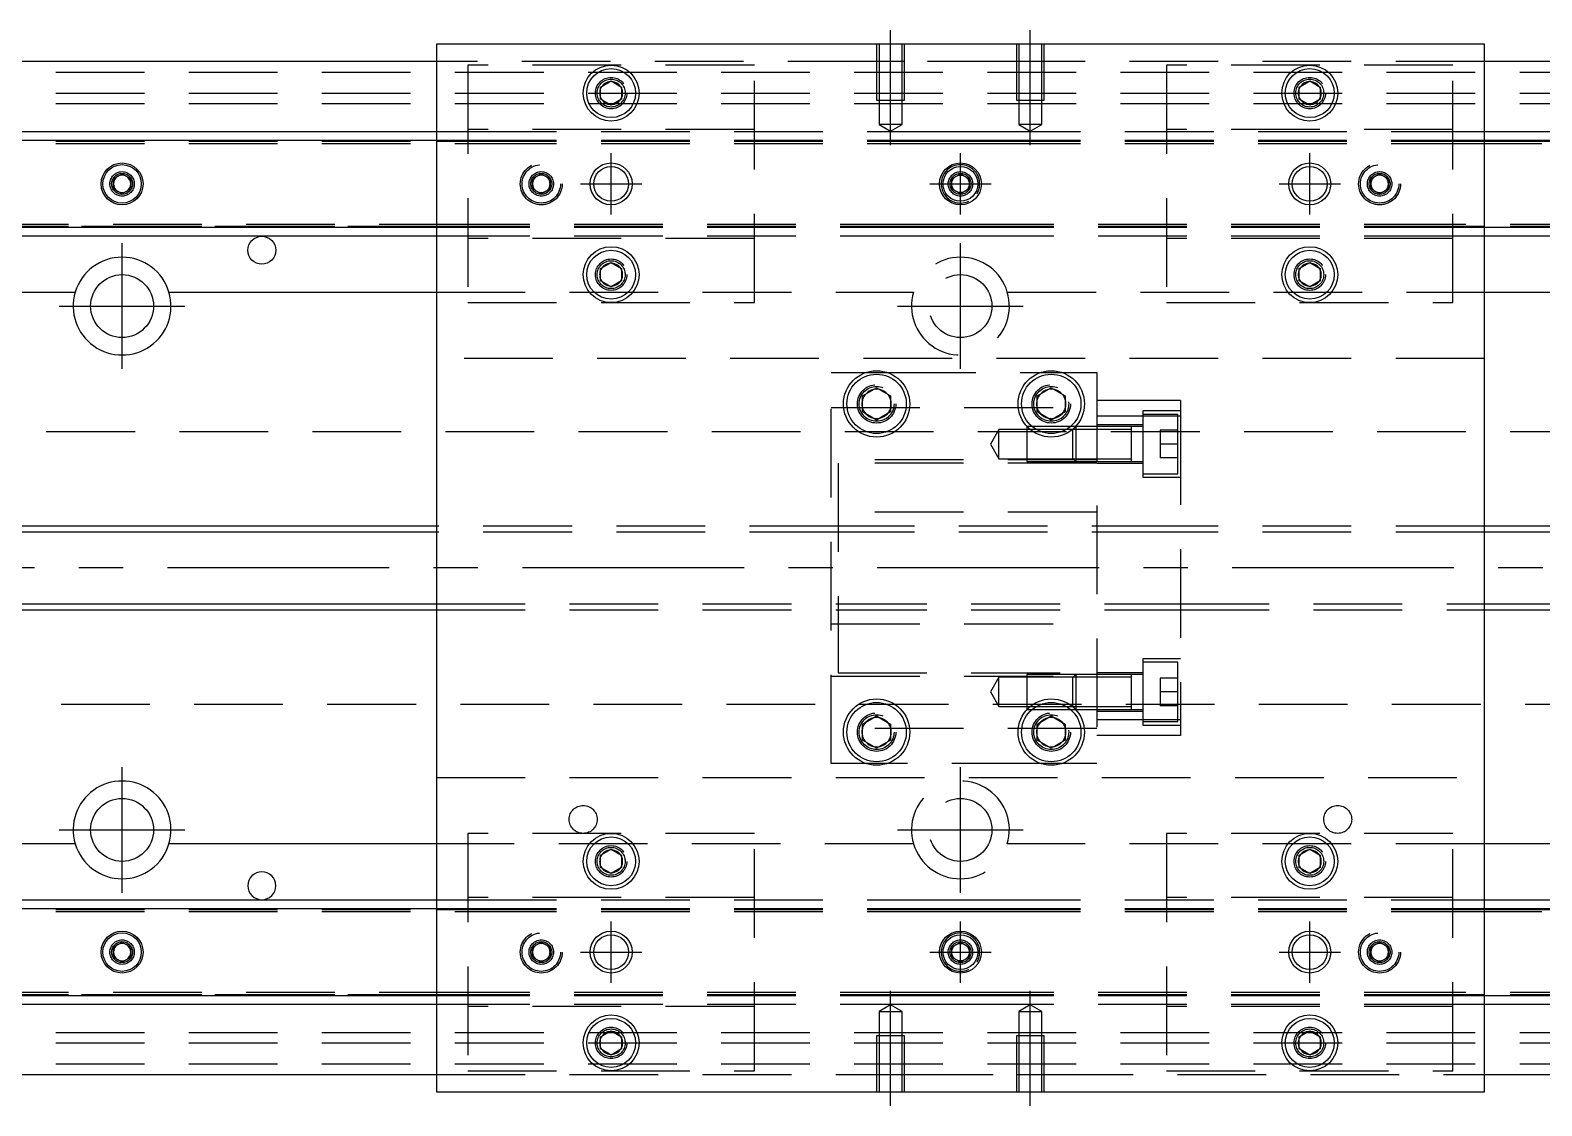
# Model space of a CAD drawing. Extents: x -12 to 809, y -257 to 77.
# Drawn here: x 186.8 to 403.2, y -77 to 77 of the extents above; entities that cross this region are included whole.
import ezdxf

# ---------------------------------------------------------------- set-up
doc = ezdxf.new("R2010")
doc.units = 0
doc.linetypes.add('CENTER', pattern=[50.8, 31.75, -6.35, 6.35, -6.35])
doc.linetypes.add('DASHED', pattern=[19.05, 12.7, -6.35])
doc.layers.get('0').update_dxf_attribs({"linetype": 'CONTINUOUS'})
doc.layers.add('CENTER', color=1, linetype='CENTER')

msp = doc.modelspace()

# ---------------------------------------------------------------- linework, layer by layer
at = {"color": 7, "linetype": 'CONTINUOUS'}
for p, q in [((395, 75), (245, 75)), ((245, 75), (245, -75)), ((395, -75), (395, 75)), ((245, 72.5), (0, 72.5)), ((640, 72.5), (395, 72.5)), ((268.5, 68.87), (270, 69.73)), ((270, 69.73), (271.5, 68.87)), ((368.5, 68.87), (370, 69.73)), ((370, 69.73), (371.5, 68.87)), ((268.5, 67.13), (268.5, 68.87)), ((270, 66.27), (268.5, 67.13)), ((271.5, 67.13), (270, 66.27)), ((271.5, 68.87), (271.5, 67.13)), ((368.5, 67.13), (368.5, 68.87)), ((370, 66.27), (368.5, 67.13)), ((371.5, 67.13), (370, 66.27)), ((371.5, 68.87), (371.5, 67.13)), ((0, 62.5), (245, 62.5)), ((0, 61.25), (245, 61.25)), ((395, 62.5), (640, 62.5)), ((395, 61.25), (640, 61.25)), ((198.75, 55.72), (200, 56.44)), ((200, 56.44), (201.25, 55.72)), ((198.75, 54.28), (198.75, 55.72)), ((200, 53.56), (198.75, 54.28)), ((201.25, 54.28), (200, 53.56)), ((201.25, 55.72), (201.25, 54.28)), ((245, 48.75), (0, 48.75)), ((640, 48.75), (395, 48.75)), ((245, 47.5), (0, 47.5)), ((640, 47.5), (395, 47.5)), ((268.5, 42.87), (270, 43.73)), ((270, 43.73), (271.5, 42.87)), ((368.5, 42.87), (370, 43.73)), ((370, 43.73), (371.5, 42.87)), ((268.5, 41.13), (268.5, 42.87)), ((270, 40.27), (268.5, 41.13)), ((271.5, 41.13), (270, 40.27)), ((271.5, 42.87), (271.5, 41.13)), ((368.5, 41.13), (368.5, 42.87)), ((370, 40.27), (368.5, 41.13)), ((371.5, 41.13), (370, 40.27)), ((371.5, 42.87), (371.5, 41.13)), ((86.71, 39.5), (193.29, 39.5)), ((206.71, 39.5), (245, 39.5)), ((395, 39.5), (433.29, 39.5)), ((306, 24.65), (308, 25.81)), ((306, 22.35), (306, 24.65)), ((308, 25.81), (310, 24.65)), ((310, 24.65), (310, 22.35)), ((331, 24.65), (333, 25.81)), ((331, 22.35), (331, 24.65)), ((333, 25.81), (335, 24.65)), ((335, 24.65), (335, 22.35)), ((308, 21.19), (306, 22.35)), ((310, 22.35), (308, 21.19)), ((333, 21.19), (331, 22.35)), ((335, 22.35), (333, 21.19)), ((344.5, 15.25), (344.5, 15.25)), ((245, 6), (60.5, 6)), ((590, 6), (395, 6)), ((60.5, -6), (245, -6)), ((395, -6), (590, -6)), ((344.5, -15.65), (344.5, -15.25)), ((306, -22.35), (308, -21.19)), ((308, -21.19), (310, -22.35)), ((331, -22.35), (333, -21.19)), ((333, -21.19), (335, -22.35)), ((344.5, -20.25), (344.5, -19.85)), ((306, -24.65), (306, -22.35)), ((310, -22.35), (310, -24.65)), ((331, -24.65), (331, -22.35)), ((335, -22.35), (335, -24.65)), ((308, -25.81), (306, -24.65)), ((310, -24.65), (308, -25.81)), ((333, -25.81), (331, -24.65)), ((335, -24.65), (333, -25.81)), ((193.29, -39.5), (86.71, -39.5)), ((245, -39.5), (206.71, -39.5)), ((268.5, -41.13), (270, -40.27)), ((270, -40.27), (271.5, -41.13)), ((368.5, -41.13), (370, -40.27)), ((370, -40.27), (371.5, -41.13)), ((433.29, -39.5), (395, -39.5)), ((268.5, -42.87), (268.5, -41.13)), ((270, -43.73), (268.5, -42.87)), ((271.5, -42.87), (270, -43.73)), ((271.5, -41.13), (271.5, -42.87)), ((368.5, -42.87), (368.5, -41.13)), ((370, -43.73), (368.5, -42.87)), ((371.5, -42.87), (370, -43.73)), ((371.5, -41.13), (371.5, -42.87)), ((0, -47.5), (245, -47.5)), ((395, -47.5), (640, -47.5)), ((0, -48.75), (245, -48.75)), ((395, -48.75), (640, -48.75)), ((198.75, -54.28), (200, -53.56)), ((200, -53.56), (201.25, -54.28)), ((198.75, -55.72), (198.75, -54.28)), ((200, -56.44), (198.75, -55.72)), ((201.25, -55.72), (200, -56.44)), ((201.25, -54.28), (201.25, -55.72)), ((245, -61.25), (0, -61.25)), ((245, -62.5), (0, -62.5)), ((640, -61.25), (395, -61.25)), ((640, -62.5), (395, -62.5)), ((268.5, -67.13), (270, -66.27)), ((270, -66.27), (271.5, -67.13)), ((368.5, -67.13), (370, -66.27)), ((370, -66.27), (371.5, -67.13)), ((268.5, -68.87), (268.5, -67.13)), ((270, -69.73), (268.5, -68.87)), ((271.5, -68.87), (270, -69.73)), ((271.5, -67.13), (271.5, -68.87)), ((368.5, -68.87), (368.5, -67.13)), ((370, -69.73), (368.5, -68.87)), ((371.5, -68.87), (370, -69.73)), ((371.5, -67.13), (371.5, -68.87)), ((0, -72.5), (245, -72.5)), ((395, -72.5), (640, -72.5)), ((245, -75), (395, -75))]:
    msp.add_line(p, q, dxfattribs=at)
at = {"color": 3, "linetype": 'DASHED'}
for p, q in [((308, 75), (308, 67)), ((308.35, 75), (308.35, 67)), ((311.65, 67), (311.65, 75)), ((312, 67), (312, 75)), ((328, 75), (328, 67)), ((328.35, 75), (328.35, 67)), ((331.65, 67), (331.65, 75)), ((332, 67), (332, 75)), ((308, 72.5), (245, 72.5)), ((290.5, 72), (249.5, 72)), ((249.5, 72), (249.5, 38)), ((290.5, 38), (290.5, 72)), ((312, 72.5), (308, 72.5)), ((328, 72.5), (312, 72.5)), ((332, 72.5), (328, 72.5)), ((395, 72.5), (332, 72.5)), ((390.5, 72), (349.5, 72)), ((349.5, 72), (349.5, 38)), ((390.5, 38), (390.5, 72)), ((0, 71), (640, 71)), ((0, 68), (640, 68)), ((268, 68), (268.02, 68.3)), ((371.97, 68.33), (372, 68)), ((0, 66.5), (640, 66.5)), ((308, 67), (312, 67)), ((308.35, 67), (308.35, 63.5)), ((311.65, 63.5), (311.65, 67)), ((328, 67), (332, 67)), ((328.35, 67), (328.35, 63.5)), ((331.65, 63.5), (331.65, 67)), ((290.5, 62.8), (249.5, 62.8)), ((311.65, 63.5), (308.35, 63.5)), ((308.35, 63.5), (310, 62.55)), ((310, 62.55), (311.65, 63.5)), ((331.65, 63.5), (328.35, 63.5)), ((328.35, 63.5), (330, 62.55)), ((330, 62.55), (331.65, 63.5)), ((390.5, 62.8), (349.5, 62.8)), ((0, 61.11), (245, 61.11)), ((0, 61.1), (249.5, 61.1)), ((0, 60.8), (249.5, 60.8)), ((245, 62.5), (249.5, 62.5)), ((245, 61.25), (249.5, 61.25)), ((245, 61.11), (249.5, 61.11)), ((249.5, 62.5), (315.5, 62.5)), ((249.5, 61.25), (315.5, 61.25)), ((249.5, 61.11), (315.5, 61.11)), ((249.5, 61.1), (315.5, 61.1)), ((249.5, 60.8), (315.5, 60.8)), ((315.5, 62.5), (324.5, 62.5)), ((315.5, 61.25), (324.5, 61.25)), ((315.5, 61.11), (324.5, 61.11)), ((315.5, 61.1), (324.5, 61.1)), ((315.5, 60.8), (324.5, 60.8)), ((324.5, 62.5), (390.5, 62.5)), ((324.5, 61.25), (390.5, 61.25)), ((324.5, 61.11), (390.5, 61.11)), ((324.5, 61.1), (390.5, 61.1)), ((324.5, 60.8), (390.5, 60.8)), ((390.5, 62.5), (395, 62.5)), ((390.5, 61.25), (395, 61.25)), ((390.5, 61.11), (395, 61.11)), ((390.5, 61.1), (640, 61.1)), ((390.5, 60.8), (640, 60.8)), ((395, 61.11), (640, 61.11)), ((258.75, 55.72), (260, 56.44)), ((260, 56.44), (261.25, 55.72)), ((318.75, 55.72), (320, 56.44)), ((320, 56.44), (321.25, 55.72)), ((378.75, 55.72), (380, 56.44)), ((380, 56.44), (381.25, 55.72)), ((198.5, 55), (198.52, 55.25)), ((258.5, 55), (258.52, 55.25)), ((258.75, 54.28), (258.75, 55.72)), ((260, 53.56), (258.75, 54.28)), ((261.25, 54.28), (260, 53.56)), ((261.25, 55.72), (261.25, 54.28)), ((318.75, 54.28), (318.75, 55.72)), ((320, 53.56), (318.75, 54.28)), ((321.25, 54.28), (320, 53.56)), ((321.25, 55.72), (321.25, 54.28)), ((321.48, 55.26), (321.5, 55)), ((378.75, 54.28), (378.75, 55.72)), ((380, 53.56), (378.75, 54.28)), ((381.25, 54.28), (380, 53.56)), ((381.25, 55.72), (381.25, 54.28)), ((381.48, 55.26), (381.5, 55)), ((249.5, 49.2), (0, 49.2)), ((249.5, 48.9), (0, 48.9)), ((245, 48.89), (0, 48.89)), ((249.5, 48.89), (245, 48.89)), ((249.5, 48.75), (245, 48.75)), ((315.5, 49.2), (249.5, 49.2)), ((315.5, 48.9), (249.5, 48.9)), ((315.5, 48.89), (249.5, 48.89)), ((315.5, 48.75), (249.5, 48.75)), ((324.5, 49.2), (315.5, 49.2)), ((324.5, 48.9), (315.5, 48.9)), ((324.5, 48.89), (315.5, 48.89)), ((324.5, 48.75), (315.5, 48.75)), ((390.5, 49.2), (324.5, 49.2)), ((390.5, 48.9), (324.5, 48.9)), ((390.5, 48.89), (324.5, 48.89)), ((390.5, 48.75), (324.5, 48.75)), ((640, 49.2), (390.5, 49.2)), ((640, 48.9), (390.5, 48.9)), ((395, 48.89), (390.5, 48.89)), ((395, 48.75), (390.5, 48.75)), ((640, 48.89), (395, 48.89)), ((249.5, 47.5), (245, 47.5)), ((315.5, 47.5), (249.5, 47.5)), ((290.5, 47.2), (249.5, 47.2)), ((324.5, 47.5), (315.5, 47.5)), ((390.5, 47.5), (324.5, 47.5)), ((390.5, 47.2), (349.5, 47.2)), ((395, 47.5), (390.5, 47.5)), ((271.97, 42.33), (272, 42)), ((368, 42), (368.03, 42.35)), ((245, 39.5), (313.29, 39.5)), ((326.71, 39.5), (395, 39.5)), ((249.5, 38), (290.5, 38)), ((349.5, 38), (390.5, 38)), ((395, 30), (245, 30)), ((301.5, -28), (301.5, 28)), ((301.5, 28), (306.48, 28)), ((306.48, 28), (309.52, 28)), ((309.52, 28), (331.48, 28)), ((331.48, 28), (334.52, 28)), ((334.52, 28), (339.5, 28)), ((339.5, 28), (339.5, -28)), ((305.5, 23.5), (305.52, 23.8)), ((351.5, 24), (339.5, 24)), ((351.5, 24), (351.5, 21.75)), ((301.5, 23), (339.5, 23)), ((335.48, 23.79), (335.5, 23.5)), ((351.5, 21.75), (339.5, 21.75)), ((346.1, 22.5), (346.1, 13)), ((351.5, 22.5), (346.1, 22.5)), ((351.1, 22), (346.1, 22)), ((351.1, 13.5), (351.1, 22)), ((351.5, 21.75), (351.5, -21.75)), ((640, 19.5), (76.97, 19.5)), ((325.5, 19.85), (324.29, 17.75)), ((325.5, 15.65), (325.5, 19.85)), ((329.5, 19.85), (325.5, 19.85)), ((329.5, 20.25), (329.5, 15.25)), ((329.53, 20.25), (329.5, 20.25)), ((336.1, 19.85), (329.5, 19.85)), ((330.26, 20.25), (329.53, 20.25)), ((335.74, 20.25), (330.26, 20.25)), ((336.47, 20.25), (335.74, 20.25)), ((336.5, 20.25), (336.1, 19.85)), ((336.1, 15.65), (336.1, 19.85)), ((339.5, 19.85), (336.1, 19.85)), ((336.5, 20.25), (336.47, 20.25)), ((336.5, 20.25), (336.5, 15.25)), ((339.5, 20.25), (336.5, 20.25)), ((339.5, 20.25), (336.5, 20.25)), ((346.1, 20.5), (339.5, 20.5)), ((344.5, 20.25), (339.5, 20.25)), ((344.5, 19.85), (339.5, 19.85)), ((344.5, 20.25), (344.49, 20.25)), ((344.5, 20), (344.5, 20.25)), ((346.1, 20.25), (344.5, 20.25)), ((344.5, 20.25), (344.5, 20.25)), ((344.5, 15.51), (344.5, 20)), ((348.6, 19.75), (348.6, 17.75)), ((351.1, 19.75), (348.6, 19.75)), ((324.29, 17.75), (325.5, 15.65)), ((351.1, 17.75), (348.6, 17.75)), ((348.6, 17.75), (348.6, 15.75)), ((339.5, 15.5), (301.5, 15.5)), ((325.5, 15.65), (329.5, 15.65)), ((329.5, 15.65), (336.1, 15.65)), ((329.5, 15.25), (336.5, 15.25)), ((336.1, 15.65), (339.5, 15.65)), ((336.1, 15.65), (336.5, 15.25)), ((336.5, 15.25), (339.5, 15.25)), ((336.5, 15.25), (339.5, 15.25)), ((339.5, 15.65), (344.5, 15.65)), ((339.5, 15.25), (344.5, 15.25)), ((344.49, 15.25), (344.5, 15.25)), ((344.5, 15.25), (344.5, 15.51)), ((344.5, 15.25), (346.1, 15.25)), ((344.5, 15.25), (344.5, 15.25)), ((351.1, 15.75), (348.6, 15.75)), ((302.5, 15), (302.5, -15)), ((339.5, 15), (302.5, 15)), ((339.5, 15), (346.1, 15)), ((346.1, 13.5), (351.1, 13.5)), ((346.1, 13), (351.5, 13)), ((339.5, 8), (301.5, 8)), ((302.5, 6), (245, 6)), ((302.5, 5.12), (245, 5.12)), ((351.5, 6), (302.5, 6)), ((351.5, 5.12), (302.5, 5.12)), ((395, 6), (351.5, 6)), ((395, 5.12), (351.5, 5.12)), ((245, -5.12), (302.5, -5.12)), ((245, -6), (302.5, -6)), ((302.5, -5.12), (351.5, -5.12)), ((302.5, -6), (351.5, -6)), ((351.5, -5.12), (395, -5.12)), ((351.5, -6), (395, -6)), ((301.5, -8), (339.5, -8)), ((302.5, -15), (339.5, -15)), ((346.1, -15), (339.5, -15)), ((346.1, -13), (346.1, -22.5)), ((351.5, -13), (346.1, -13)), ((351.1, -13.5), (346.1, -13.5)), ((351.1, -22), (351.1, -13.5)), ((301.5, -15.5), (339.5, -15.5)), ((325.5, -15.65), (324.29, -17.75)), ((325.5, -19.85), (325.5, -15.65)), ((329.5, -15.65), (325.5, -15.65)), ((329.5, -15.25), (329.5, -20.25)), ((336.5, -15.25), (329.5, -15.25)), ((336.1, -15.65), (329.5, -15.65)), ((336.5, -15.25), (336.1, -15.65)), ((336.1, -19.85), (336.1, -15.65)), ((339.5, -15.65), (336.1, -15.65)), ((336.5, -15.25), (336.5, -20.25)), ((339.5, -15.25), (336.5, -15.25)), ((339.5, -15.25), (336.5, -15.25)), ((344.5, -15.25), (339.5, -15.25)), ((344.5, -15.65), (339.5, -15.65)), ((344.5, -15.25), (344.49, -15.25)), ((344.5, -15.51), (344.5, -15.25)), ((344.5, -15.25), (344.5, -15.25)), ((346.1, -15.25), (344.5, -15.25)), ((344.5, -20), (344.5, -15.51)), ((348.6, -15.75), (348.6, -17.75)), ((351.1, -15.75), (348.6, -15.75)), ((324.29, -17.75), (325.5, -19.85)), ((348.6, -17.75), (348.6, -19.75)), ((351.1, -17.75), (348.6, -17.75)), ((76.97, -19.5), (640, -19.5)), ((325.5, -19.85), (329.5, -19.85)), ((329.5, -19.85), (336.1, -19.85)), ((329.5, -20.25), (329.53, -20.25)), ((329.53, -20.25), (330.26, -20.25)), ((330.26, -20.25), (335.74, -20.25)), ((335.74, -20.25), (336.47, -20.25)), ((336.1, -19.85), (339.5, -19.85)), ((336.1, -19.85), (336.5, -20.25)), ((336.47, -20.25), (336.5, -20.25)), ((336.5, -20.25), (339.5, -20.25)), ((336.5, -20.25), (339.5, -20.25)), ((339.5, -19.85), (344.5, -19.85)), ((339.5, -20.25), (344.5, -20.25)), ((339.5, -20.5), (346.1, -20.5)), ((344.49, -20.25), (344.5, -20.25)), ((344.5, -20.25), (344.5, -20)), ((344.5, -20.25), (344.5, -20.25)), ((344.5, -20.25), (346.1, -20.25)), ((351.1, -19.75), (348.6, -19.75)), ((339.5, -23), (301.5, -23)), ((305.5, -23.5), (305.52, -23.2)), ((335.48, -23.21), (335.5, -23.5)), ((351.5, -21.75), (339.5, -21.75)), ((346.1, -22), (351.1, -22)), ((346.1, -22.5), (351.5, -22.5)), ((351.5, -21.75), (351.5, -24)), ((351.5, -24), (339.5, -24)), ((306.48, -28), (301.5, -28)), ((309.52, -28), (306.48, -28)), ((331.48, -28), (309.52, -28)), ((334.52, -28), (331.48, -28)), ((339.5, -28), (334.52, -28)), ((245, -30), (395, -30)), ((249.5, -38), (249.5, -72)), ((290.5, -38), (249.5, -38)), ((290.5, -72), (290.5, -38)), ((390.5, -38), (349.5, -38)), ((349.5, -38), (349.5, -72)), ((390.5, -72), (390.5, -38)), ((313.29, -39.5), (245, -39.5)), ((395, -39.5), (326.71, -39.5)), ((271.97, -41.67), (272, -42)), ((371.97, -41.67), (372, -42)), ((245, -47.5), (249.5, -47.5)), ((290.5, -47.2), (249.5, -47.2)), ((249.5, -47.5), (315.5, -47.5)), ((315.5, -47.5), (324.5, -47.5)), ((324.5, -47.5), (390.5, -47.5)), ((390.5, -47.2), (349.5, -47.2)), ((390.5, -47.5), (395, -47.5)), ((0, -48.89), (245, -48.89)), ((0, -48.9), (249.5, -48.9)), ((0, -49.2), (249.5, -49.2)), ((245, -48.75), (249.5, -48.75)), ((245, -48.89), (249.5, -48.89)), ((249.5, -48.75), (315.5, -48.75)), ((249.5, -48.89), (315.5, -48.89)), ((249.5, -48.9), (315.5, -48.9)), ((249.5, -49.2), (315.5, -49.2)), ((315.5, -48.75), (324.5, -48.75)), ((315.5, -48.89), (324.5, -48.89)), ((315.5, -48.9), (324.5, -48.9)), ((315.5, -49.2), (324.5, -49.2)), ((324.5, -48.75), (390.5, -48.75)), ((324.5, -48.89), (390.5, -48.89)), ((324.5, -48.9), (390.5, -48.9)), ((324.5, -49.2), (390.5, -49.2)), ((390.5, -48.75), (395, -48.75)), ((390.5, -48.89), (395, -48.89)), ((390.5, -48.9), (640, -48.9)), ((390.5, -49.2), (640, -49.2)), ((395, -48.89), (640, -48.89)), ((258.75, -54.28), (260, -53.56)), ((260, -53.56), (261.25, -54.28)), ((318.75, -54.28), (320, -53.56)), ((320, -53.56), (321.25, -54.28)), ((378.75, -54.28), (380, -53.56)), ((380, -53.56), (381.25, -54.28)), ((198.5, -55), (198.52, -54.75)), ((258.5, -55), (258.52, -54.75)), ((258.75, -55.72), (258.75, -54.28)), ((260, -56.44), (258.75, -55.72)), ((261.25, -55.72), (260, -56.44)), ((261.25, -54.28), (261.25, -55.72)), ((318.5, -55), (318.52, -54.75)), ((318.75, -55.72), (318.75, -54.28)), ((320, -56.44), (318.75, -55.72)), ((321.25, -55.72), (320, -56.44)), ((321.25, -54.28), (321.25, -55.72)), ((378.75, -55.72), (378.75, -54.28)), ((380, -56.44), (378.75, -55.72)), ((381.25, -55.72), (380, -56.44)), ((381.25, -54.28), (381.25, -55.72)), ((381.48, -54.74), (381.5, -55)), ((249.5, -60.8), (0, -60.8)), ((249.5, -61.1), (0, -61.1)), ((245, -61.11), (0, -61.11)), ((249.5, -61.11), (245, -61.11)), ((249.5, -61.25), (245, -61.25)), ((249.5, -62.5), (245, -62.5)), ((315.5, -60.8), (249.5, -60.8)), ((315.5, -61.1), (249.5, -61.1)), ((315.5, -61.11), (249.5, -61.11)), ((315.5, -61.25), (249.5, -61.25)), ((315.5, -62.5), (249.5, -62.5)), ((310, -62.55), (308.35, -63.5)), ((311.65, -63.5), (310, -62.55)), ((324.5, -60.8), (315.5, -60.8)), ((324.5, -61.1), (315.5, -61.1)), ((324.5, -61.11), (315.5, -61.11)), ((324.5, -61.25), (315.5, -61.25)), ((324.5, -62.5), (315.5, -62.5)), ((390.5, -60.8), (324.5, -60.8)), ((390.5, -61.1), (324.5, -61.1)), ((390.5, -61.11), (324.5, -61.11)), ((390.5, -61.25), (324.5, -61.25)), ((390.5, -62.5), (324.5, -62.5)), ((330, -62.55), (328.35, -63.5)), ((331.65, -63.5), (330, -62.55)), ((640, -60.8), (390.5, -60.8)), ((640, -61.1), (390.5, -61.1)), ((395, -61.11), (390.5, -61.11)), ((395, -61.25), (390.5, -61.25)), ((395, -62.5), (390.5, -62.5)), ((640, -61.11), (395, -61.11)), ((290.5, -62.8), (249.5, -62.8)), ((308.35, -63.5), (310, -63.5)), ((308.35, -63.5), (308.35, -67)), ((310, -63.5), (311.65, -63.5)), ((311.65, -67), (311.65, -63.5)), ((328.35, -63.5), (330, -63.5)), ((328.35, -63.5), (328.35, -67)), ((330, -63.5), (331.65, -63.5)), ((331.65, -67), (331.65, -63.5)), ((390.5, -62.8), (349.5, -62.8)), ((0, -66.5), (640, -66.5)), ((312, -67), (308, -67)), ((308, -67), (308, -75)), ((308.35, -67), (308.35, -75)), ((311.65, -75), (311.65, -67)), ((312, -75), (312, -67)), ((332, -67), (328, -67)), ((328, -67), (328, -75)), ((328.35, -67), (328.35, -75)), ((331.65, -75), (331.65, -67)), ((332, -75), (332, -67)), ((0, -68), (640, -68)), ((271.97, -67.67), (272, -68)), ((368, -68), (368.02, -67.7)), ((0, -71), (640, -71)), ((245, -72.5), (308, -72.5)), ((249.5, -72), (290.5, -72)), ((308, -72.5), (312, -72.5)), ((312, -72.5), (328, -72.5)), ((328, -72.5), (332, -72.5)), ((332, -72.5), (395, -72.5)), ((349.5, -72), (390.5, -72))]:
    msp.add_line(p, q, dxfattribs=at)
at = {"color": 3, "linetype": 'CONTINUOUS'}
for p, q in [((245, 5.12), (60.5, 5.12)), ((590, 5.12), (395, 5.12)), ((60.5, -5.12), (245, -5.12)), ((395, -5.12), (590, -5.12))]:
    msp.add_line(p, q, dxfattribs=at)
at = {"color": 7, "linetype": 'CONTINUOUS'}
for centre, radius in [((270, 68), 4), ((270, 68), 3.5), ((370, 68), 4), ((370, 68), 3.5), ((200, 55), 3), ((200, 55), 2.75), ((270, 55), 2.5), ((320, 55), 3), ((320, 55), 2.5), ((370, 55), 2.5), ((220, 45.5), 2), ((270, 42), 4), ((270, 42), 3.5), ((370, 42), 4), ((370, 42), 3.5), ((200, 37.5), 4.5), ((308, 23.5), 4.75), ((333, 23.5), 4.75), ((308, 23.5), 4.25), ((333, 23.5), 4.25), ((308, -23.5), 4.75), ((308, -23.5), 4.25), ((333, -23.5), 4.75), ((333, -23.5), 4.25), ((200, -37.5), 4.5), ((270, -42), 4), ((270, -42), 3.5), ((370, -42), 4), ((370, -42), 3.5), ((200, -55), 3), ((200, -55), 2.75), ((270, -55), 2.5), ((320, -55), 3), ((320, -55), 2.5), ((370, -55), 2.5), ((270, -68), 4), ((270, -68), 3.5), ((370, -68), 4), ((370, -68), 3.5)]:
    msp.add_circle(centre, radius, dxfattribs=at)
at = {"color": 3, "linetype": 'DASHED'}
for centre, radius in [((270, 68), 2.25), ((270, 68), 2), ((370, 68), 2.25), ((370, 68), 2), ((200, 55), 1.75), ((200, 55), 1.5), ((260, 55), 3), ((260, 55), 2.75), ((260, 55), 1.75), ((260, 55), 1.5), ((320, 55), 1.75), ((320, 55), 1.5), ((380, 55), 3), ((380, 55), 2.75), ((380, 55), 1.75), ((380, 55), 1.5), ((320, 55), 1.25), ((270, 42), 2.25), ((270, 42), 2), ((370, 42), 2.25), ((370, 42), 2), ((320, 37.5), 4.5), ((308, 23.5), 2.75), ((308, 23.5), 2.5), ((333, 23.5), 2.75), ((333, 23.5), 2.5), ((308, -23.5), 2.75), ((308, -23.5), 2.5), ((333, -23.5), 2.75), ((333, -23.5), 2.5), ((266, -36), 2), ((320, -37.5), 4.5), ((374, -36), 2), ((270, -42), 2.25), ((270, -42), 2), ((370, -42), 2.25), ((370, -42), 2), ((200, -55), 1.75), ((200, -55), 1.5), ((260, -55), 3), ((260, -55), 2.75), ((260, -55), 1.75), ((260, -55), 1.5), ((320, -55), 1.75), ((320, -55), 1.5), ((320, -55), 1.25), ((380, -55), 3), ((380, -55), 2.75), ((380, -55), 1.75), ((380, -55), 1.5), ((270, -68), 2.25), ((270, -68), 2), ((370, -68), 2.25), ((370, -68), 2)]:
    msp.add_circle(centre, radius, dxfattribs=at)
at = {"color": 3, "linetype": 'CONTINUOUS'}
for centre in [(270, 55), (370, 55), (270, -55), (370, -55)]:
    msp.add_circle(centre, 3, dxfattribs=at)
at = {"color": 7, "linetype": 'CONTINUOUS'}
for centre, radius, start, end in [((270, 68), 1.65, 95.38, 144.62), ((270, 68), 1.65, 84.62, 95.38), ((270, 68), 1.65, 35.38, 84.62), ((370, 68), 1.65, 95.38, 144.62), ((370, 68), 1.65, 84.62, 95.38), ((370, 68), 1.65, 35.38, 84.62), ((270, 68), 1.65, 155.38, 180), ((270, 68), 1.65, 180, 204.62), ((270, 68), 1.65, 144.62, 155.38), ((270, 68), 1.65, 204.62, 215.38), ((270, 68), 1.65, 24.62, 35.38), ((270, 68), 1.65, 324.62, 335.38), ((270, 68), 1.65, 335.38, 24.62), ((370, 68), 1.65, 155.38, 180), ((370, 68), 1.65, 180, 204.62), ((370, 68), 1.65, 144.62, 155.38), ((370, 68), 1.65, 204.62, 215.38), ((370, 68), 1.65, 24.62, 35.38), ((370, 68), 1.65, 324.62, 335.38), ((370, 68), 1.65, 335.38, 24.62), ((270, 68), 1.65, 215.38, 264.62), ((270, 68), 1.65, 264.62, 275.38), ((270, 68), 1.65, 275.38, 324.62), ((370, 68), 1.65, 215.38, 264.62), ((370, 68), 1.65, 264.62, 275.38), ((370, 68), 1.65, 275.38, 324.62), ((200, 55), 1.25, 120, 180), ((200, 55), 1.25, 180, 240), ((200, 55), 1.25, 60, 120), ((200, 55), 1.25, 0, 60), ((200, 55), 1.25, 300, 0), ((200, 55), 1.25, 240, 300), ((200, 37.5), 7, 16.6016, 163.3984), ((270, 42), 1.65, 95.38, 144.62), ((270, 42), 1.65, 84.62, 95.38), ((270, 42), 1.65, 35.38, 84.62), ((370, 42), 1.65, 95.38, 144.62), ((370, 42), 1.65, 84.62, 95.38), ((370, 42), 1.65, 35.38, 84.62), ((270, 42), 1.65, 155.38, 180), ((270, 42), 1.65, 180, 204.62), ((270, 42), 1.65, 144.62, 155.38), ((270, 42), 1.65, 204.62, 215.38), ((270, 42), 1.65, 24.62, 35.38), ((270, 42), 1.65, 324.62, 335.38), ((270, 42), 1.65, 335.38, 24.62), ((370, 42), 1.65, 155.38, 180), ((370, 42), 1.65, 180, 204.62), ((370, 42), 1.65, 144.62, 155.38), ((370, 42), 1.65, 204.62, 215.38), ((370, 42), 1.65, 24.62, 35.38), ((370, 42), 1.65, 324.62, 335.38), ((370, 42), 1.65, 335.38, 24.62), ((200, 37.5), 7, 163.3984, 16.6016), ((270, 42), 1.65, 215.38, 264.62), ((270, 42), 1.65, 264.62, 275.38), ((270, 42), 1.65, 275.38, 324.62), ((370, 42), 1.65, 215.38, 264.62), ((370, 42), 1.65, 264.62, 275.38), ((370, 42), 1.65, 275.38, 324.62), ((308, 23.5), 2.1, 162.2472, 180), ((308, 23.5), 2.1, 137.7528, 162.2472), ((308, 23.5), 2.1, 102.2472, 137.7528), ((308, 23.5), 2.1, 77.7528, 102.2472), ((308, 23.5), 2.1, 42.2472, 77.7528), ((308, 23.5), 2.1, 17.7528, 42.2472), ((308, 23.5), 2.1, 342.2472, 17.7528), ((333, 23.5), 2.1, 162.2472, 180), ((333, 23.5), 2.1, 137.7528, 162.2472), ((333, 23.5), 2.1, 102.2472, 137.7528), ((333, 23.5), 2.1, 77.7528, 102.2472), ((333, 23.5), 2.1, 42.2472, 77.7528), ((333, 23.5), 2.1, 17.7528, 42.2472), ((333, 23.5), 2.1, 342.2472, 17.7528), ((308, 23.5), 2.1, 180, 197.7528), ((308, 23.5), 2.1, 197.7528, 222.2472), ((308, 23.5), 2.1, 222.2472, 257.7528), ((308, 23.5), 2.1, 282.2472, 317.7528), ((308, 23.5), 2.1, 317.7528, 342.2472), ((333, 23.5), 2.1, 180, 197.7528), ((333, 23.5), 2.1, 197.7528, 222.2472), ((333, 23.5), 2.1, 222.2472, 257.7528), ((333, 23.5), 2.1, 282.2472, 317.7528), ((333, 23.5), 2.1, 317.7528, 342.2472), ((308, 23.5), 2.1, 257.7528, 282.2472), ((333, 23.5), 2.1, 257.7528, 282.2472), ((308, -23.5), 2.1, 102.2472, 137.7528), ((308, -23.5), 2.1, 77.7528, 102.2472), ((308, -23.5), 2.1, 42.2472, 77.7528), ((333, -23.5), 2.1, 102.2472, 137.7528), ((333, -23.5), 2.1, 77.7528, 102.2472), ((333, -23.5), 2.1, 42.2472, 77.7528), ((308, -23.5), 2.1, 162.2472, 180), ((308, -23.5), 2.1, 180, 197.7528), ((308, -23.5), 2.1, 137.7528, 162.2472), ((308, -23.5), 2.1, 17.7528, 42.2472), ((308, -23.5), 2.1, 342.2472, 17.7528), ((333, -23.5), 2.1, 162.2472, 180), ((333, -23.5), 2.1, 180, 197.7528), ((333, -23.5), 2.1, 137.7528, 162.2472), ((333, -23.5), 2.1, 17.7528, 42.2472), ((333, -23.5), 2.1, 342.2472, 17.7528), ((308, -23.5), 2.1, 197.7528, 222.2472), ((308, -23.5), 2.1, 222.2472, 257.7528), ((308, -23.5), 2.1, 257.7528, 282.2472), ((308, -23.5), 2.1, 282.2472, 317.7528), ((308, -23.5), 2.1, 317.7528, 342.2472), ((333, -23.5), 2.1, 197.7528, 222.2472), ((333, -23.5), 2.1, 222.2472, 257.7528), ((333, -23.5), 2.1, 257.7528, 282.2472), ((333, -23.5), 2.1, 282.2472, 317.7528), ((333, -23.5), 2.1, 317.7528, 342.2472), ((200, -37.5), 7, 343.3984, 196.6016), ((200, -37.5), 7, 196.6016, 343.3984), ((270, -42), 1.65, 144.62, 155.38), ((270, -42), 1.65, 95.38, 144.62), ((270, -42), 1.65, 84.62, 95.38), ((270, -42), 1.65, 35.38, 84.62), ((270, -42), 1.65, 24.62, 35.38), ((370, -42), 1.65, 144.62, 155.38), ((370, -42), 1.65, 95.38, 144.62), ((370, -42), 1.65, 84.62, 95.38), ((370, -42), 1.65, 35.38, 84.62), ((370, -42), 1.65, 24.62, 35.38), ((270, -42), 1.65, 155.38, 180), ((270, -42), 1.65, 180, 204.62), ((270, -42), 1.65, 204.62, 215.38), ((270, -42), 1.65, 215.38, 264.62), ((270, -42), 1.65, 275.38, 324.62), ((270, -42), 1.65, 324.62, 335.38), ((270, -42), 1.65, 335.38, 24.62), ((370, -42), 1.65, 155.38, 180), ((370, -42), 1.65, 180, 204.62), ((370, -42), 1.65, 204.62, 215.38), ((370, -42), 1.65, 215.38, 264.62), ((370, -42), 1.65, 275.38, 324.62), ((370, -42), 1.65, 324.62, 335.38), ((370, -42), 1.65, 335.38, 24.62), ((220, -45.5), 2, 90, 270), ((220, -45.5), 2, 270, 90), ((270, -42), 1.65, 264.62, 275.38), ((370, -42), 1.65, 264.62, 275.38), ((200, -55), 1.25, 120, 180), ((200, -55), 1.25, 60, 120), ((200, -55), 1.25, 0, 60), ((200, -55), 1.25, 180, 240), ((200, -55), 1.25, 240, 300), ((200, -55), 1.25, 300, 0), ((270, -68), 1.65, 144.62, 155.38), ((270, -68), 1.65, 95.38, 144.62), ((270, -68), 1.65, 84.62, 95.38), ((270, -68), 1.65, 35.38, 84.62), ((270, -68), 1.65, 24.62, 35.38), ((370, -68), 1.65, 144.62, 155.38), ((370, -68), 1.65, 95.38, 144.62), ((370, -68), 1.65, 84.62, 95.38), ((370, -68), 1.65, 35.38, 84.62), ((370, -68), 1.65, 24.62, 35.38), ((270, -68), 1.65, 155.38, 180), ((270, -68), 1.65, 180, 204.62), ((270, -68), 1.65, 204.62, 215.38), ((270, -68), 1.65, 215.38, 264.62), ((270, -68), 1.65, 275.38, 324.62), ((270, -68), 1.65, 324.62, 335.38), ((270, -68), 1.65, 335.38, 24.62), ((370, -68), 1.65, 155.38, 180), ((370, -68), 1.65, 180, 204.62), ((370, -68), 1.65, 204.62, 215.38), ((370, -68), 1.65, 215.38, 264.62), ((370, -68), 1.65, 275.38, 324.62), ((370, -68), 1.65, 324.62, 335.38), ((370, -68), 1.65, 335.38, 24.62), ((270, -68), 1.65, 264.62, 275.38), ((370, -68), 1.65, 264.62, 275.38)]:
    msp.add_arc(centre, radius, start, end, dxfattribs=at)
at = {"color": 3, "linetype": 'DASHED'}
for centre, radius, start, end in [((320, 55), 2.75, 31.0388, 328.9612), ((320, 55), 2.75, 16.8991, 31.0388), ((260, 55), 1.25, 120, 180), ((260, 55), 1.25, 180, 240), ((260, 55), 1.25, 60, 120), ((260, 55), 1.25, 0, 60), ((260, 55), 1.25, 300, 0), ((320, 55), 2.75, 328.9612, 343.1009), ((320, 55), 2.75, 0, 16.8991), ((320, 55), 2.75, 343.1009, 0), ((380, 55), 1.25, 120, 180), ((380, 55), 1.25, 180, 240), ((380, 55), 1.25, 60, 120), ((380, 55), 1.25, 0, 60), ((380, 55), 1.25, 300, 0), ((260, 55), 1.25, 240, 300), ((380, 55), 1.25, 240, 300), ((320, 37.5), 7, 16.6016, 163.3984), ((320, 37.5), 7, 163.3984, 16.6016), ((320, -37.5), 7, 343.3984, 196.6016), ((320, -37.5), 7, 196.6016, 343.3984), ((260, -55), 1.25, 120, 180), ((260, -55), 1.25, 60, 120), ((260, -55), 1.25, 0, 60), ((320, -55), 2.75, 31.0388, 328.9612), ((320, -55), 2.75, 16.8991, 31.0388), ((380, -55), 1.25, 120, 180), ((380, -55), 1.25, 60, 120), ((380, -55), 1.25, 0, 60), ((260, -55), 1.25, 180, 240), ((260, -55), 1.25, 240, 300), ((260, -55), 1.25, 300, 0), ((320, -55), 2.75, 328.9612, 343.1009), ((320, -55), 2.75, 0, 16.8991), ((320, -55), 2.75, 343.1009, 0), ((380, -55), 1.25, 180, 240), ((380, -55), 1.25, 240, 300), ((380, -55), 1.25, 300, 0)]:
    msp.add_arc(centre, radius, start, end, dxfattribs=at)
at = {"layer": 'CENTER', "color": 1, "linetype": 'CENTER'}
for p, q in [((310, 60.55), (310, 77)), ((330, 60.55), (330, 77)), ((270, 50.6), (270, 59.4)), ((320, 50.6), (320, 59.4)), ((370, 50.6), (370, 59.4)), ((265.6, 55), (274.4, 55)), ((315.6, 55), (324.4, 55)), ((365.6, 55), (374.4, 55)), ((200, 28.5), (200, 46.5)), ((320, 28.5), (320, 46.5)), ((191, 37.5), (209, 37.5)), ((311, 37.5), (329, 37.5)), ((695.44, 0), (-11.8, 0)), ((200, -46.5), (200, -28.5)), ((320, -46.5), (320, -28.5)), ((191, -37.5), (209, -37.5)), ((311, -37.5), (329, -37.5)), ((270, -59.4), (270, -50.6)), ((320, -59.4), (320, -50.6)), ((370, -59.4), (370, -50.6)), ((265.6, -55), (274.4, -55)), ((315.6, -55), (324.4, -55)), ((365.6, -55), (374.4, -55)), ((310, -77), (310, -60.55)), ((330, -77), (330, -60.55))]:
    msp.add_line(p, q, dxfattribs=at)

doc.saveas('drawing.dxf')
